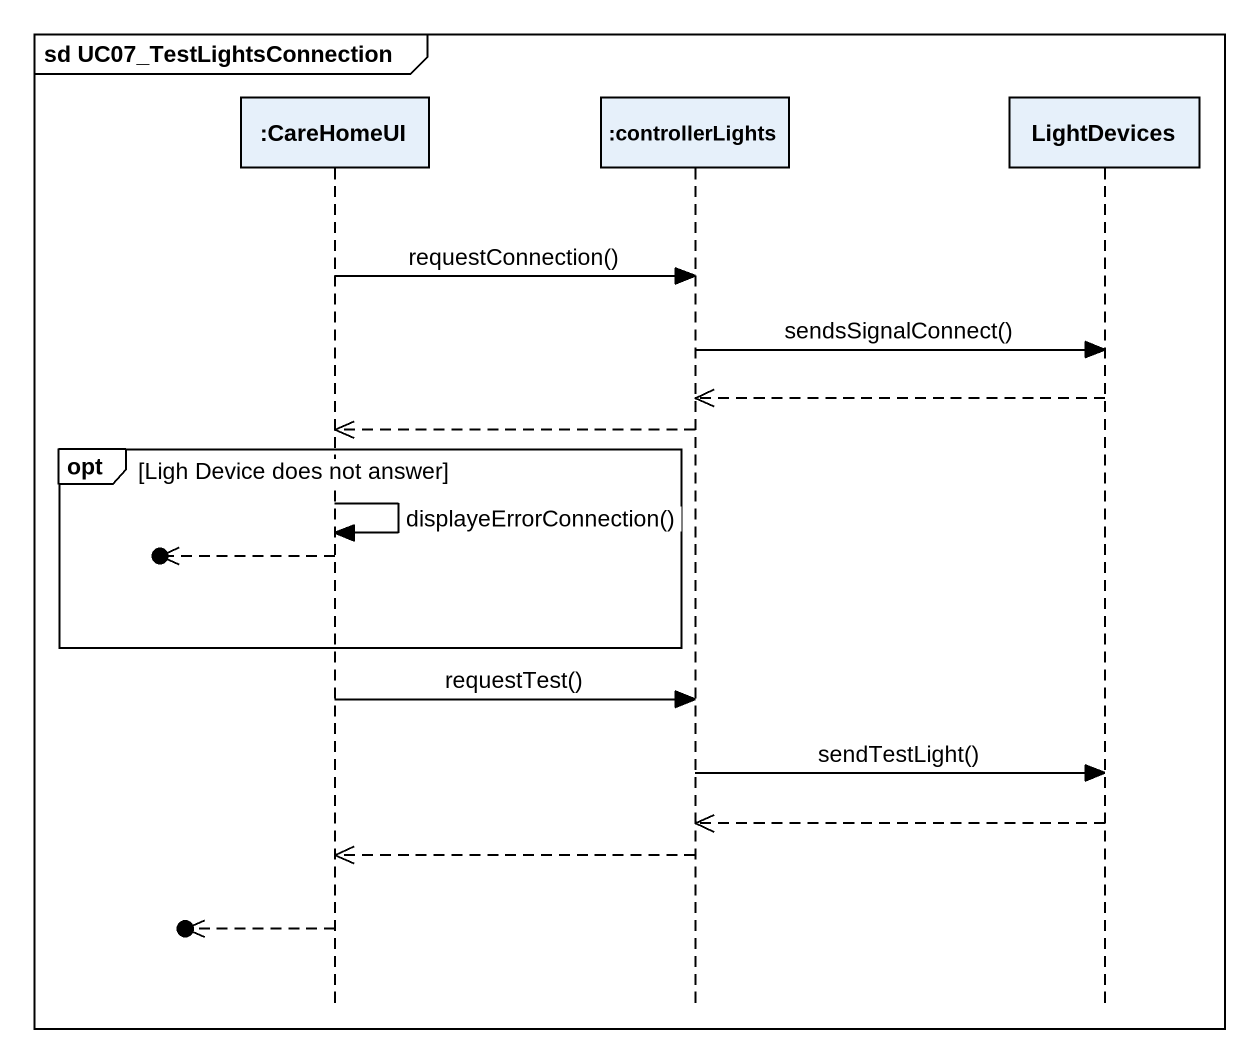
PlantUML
@startuml
mainframe sd UC07_TestLightsConnection
hide footbox
participant ":CareHomeUI" as CareHomeUI
participant ":controllerLights" as controllerLights
participant LightDevices

CareHomeUI -> controllerLights : requestConnection()
controllerLights -> LightDevices : sendsSignalConnect()
LightDevices -->> controllerLights
controllerLights -->> CareHomeUI
opt Ligh Device does not answer
  CareHomeUI -> CareHomeUI : displayeErrorConnection()
  [o<<-- CareHomeUI
end
CareHomeUI -> controllerLights : requestTest()
controllerLights -> LightDevices : sendTestLight()
LightDevices -->> controllerLights
controllerLights -->> CareHomeUI
[o<<-- CareHomeUI
@enduml
